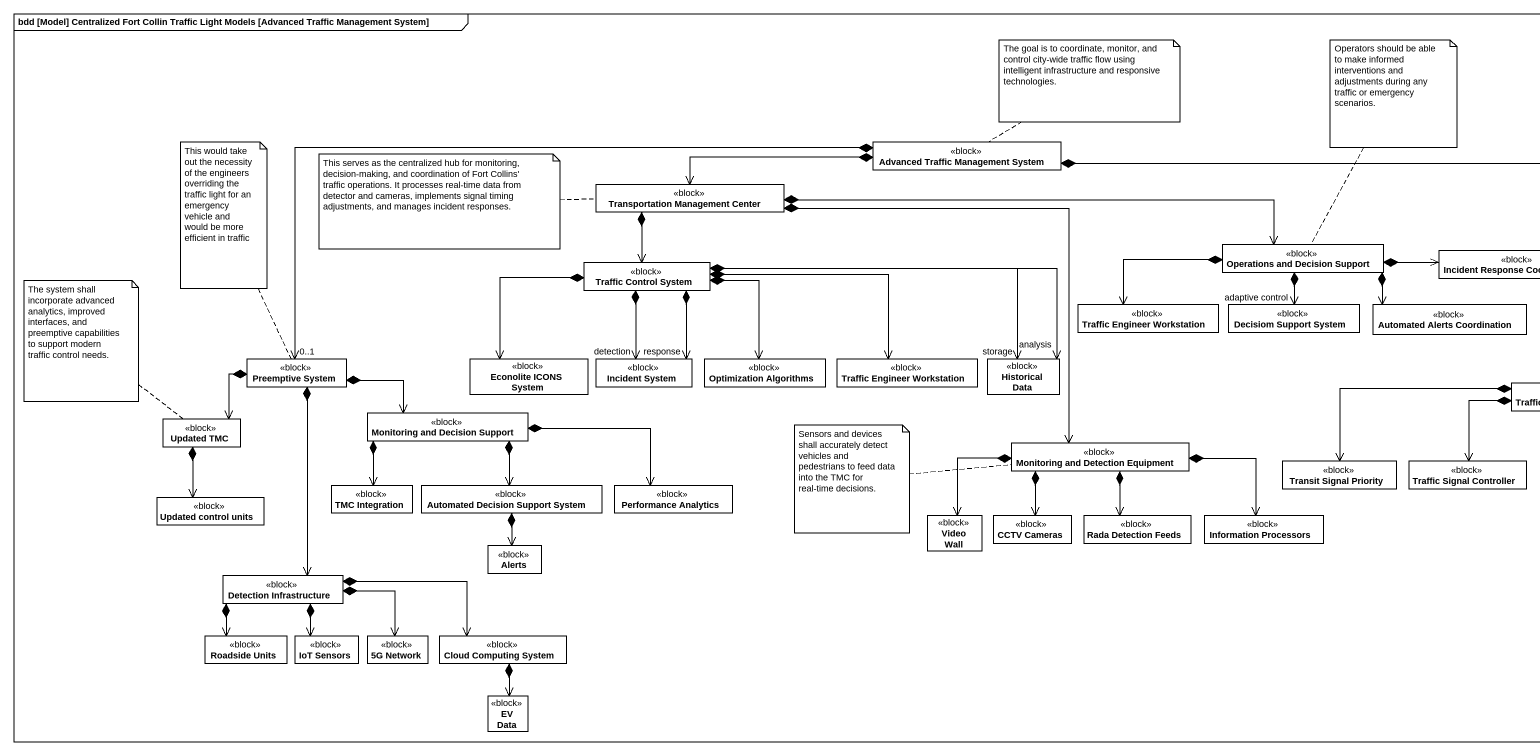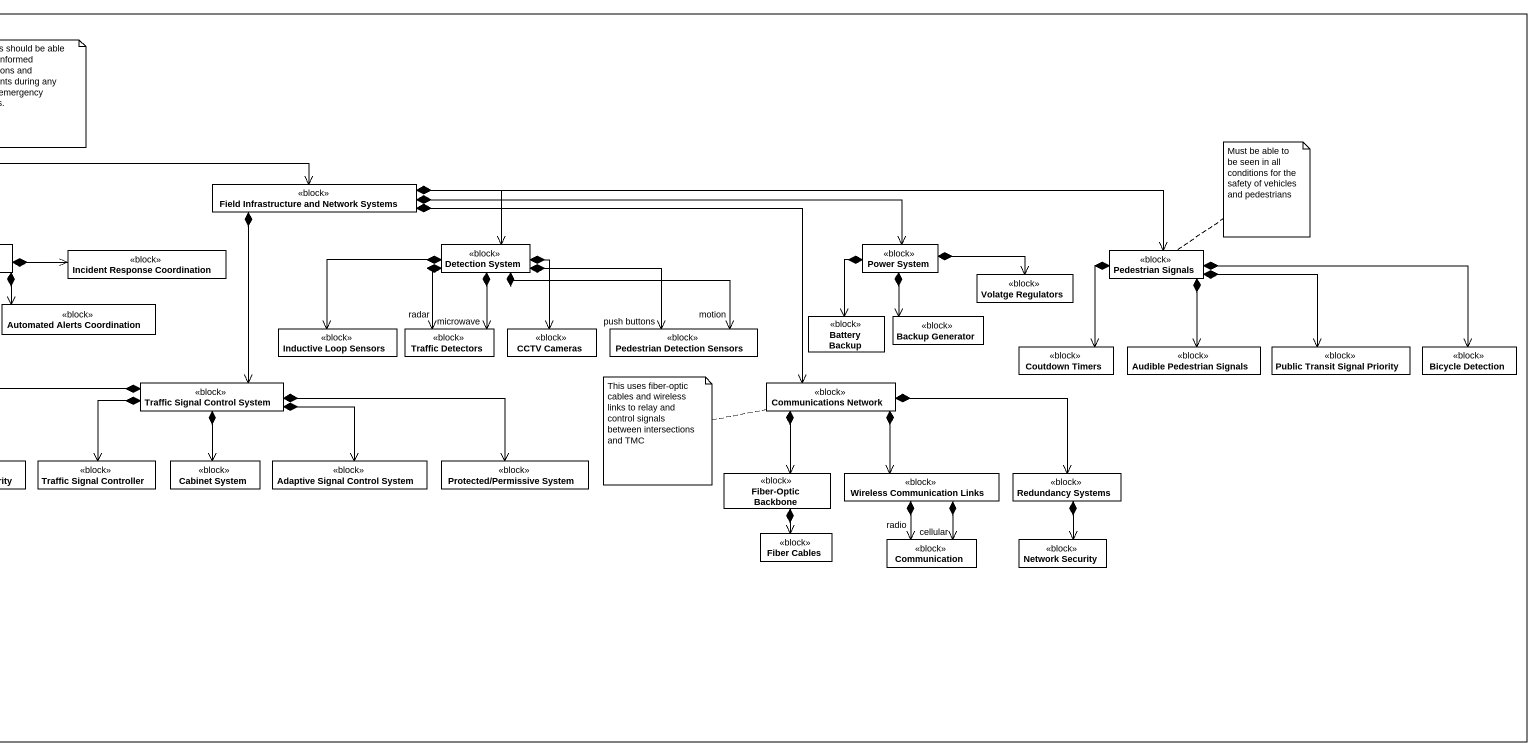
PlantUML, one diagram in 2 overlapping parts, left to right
@startuml
mainframe bdd [Model] Centralized Fort Collin Traffic Light Models [Advanced Traffic Management System]
hide circle
hide empty members
class "Advanced Traffic Management System" as Advanced_Traffic_Management <<block>>
class "Transportation Management Center" as Transportation_Management <<block>>
class "Field Infrastructure and Network Systems" as Field_Infrastructure_and <<block>>
class "Traffic Control System" as Traffic_Control_System <<block>>
class "Operations and Decision Support" as Operations_and_Decision <<block>>
class "Incident Response Coordination" as Incident_Response <<block>>
class "Detection System" as Detection_System <<block>>
class "Power System" as Power_System <<block>>
class "Pedestrian Signals" as Pedestrian_Signals <<block>>
class "Traffic Engineer Workstation" as Traffic_Engineer_Workstation <<block>>
class "Decisiom Support System" as Decisiom_Support_System <<block>>
class "Automated Alerts Coordination" as Automated_Alerts <<block>>
class "Volatge Regulators" as Volatge_Regulators <<block>>
class "Inductive Loop Sensors" as Inductive_Loop_Sensors <<block>>
class "Traffic Detectors" as Traffic_Detectors <<block>>
class "CCTV Cameras" as CCTV_Cameras <<block>>
class "Pedestrian Detection Sensors" as Pedestrian_Detection_Sensors <<block>>
class "Battery Backup" as Battery_Backup <<block>>
class "Backup Generator" as Backup_Generator <<block>>
class "Coutdown Timers" as Coutdown_Timers <<block>>
class "Audible Pedestrian Signals" as Audible_Pedestrian_Signals <<block>>
class "Public Transit Signal Priority" as Public_Transit_Signal <<block>>
class "Bicycle Detection" as Bicycle_Detection <<block>>
class "Preemptive System" as Preemptive_System <<block>>
class "Econolite ICONS System" as Econolite_ICONS_System <<block>>
class "Incident System" as Incident_System <<block>>
class "Optimization Algorithms" as Optimization_Algorithms <<block>>
class "Traffic Engineer Workstation" as Traffic_Engineer_Workstation_2 <<block>>
class "Historical Data" as Historical_Data <<block>>
class "Traffic Signal Control System" as Traffic_Signal_Control <<block>>
class "Communications Network" as Communications_Network <<block>>
class "Updated TMC" as Updated_TMC <<block>>
class "Monitoring and Decision Support" as Monitoring_and_Decision <<block>>
class "Monitoring and Detection Equipment" as Monitoring_and_Detection <<block>>
class "Transit Signal Priority" as Transit_Signal_Priority <<block>>
class "Traffic Signal Controller" as Traffic_Signal_Controller <<block>>
class "Cabinet System" as Cabinet_System <<block>>
class "Adaptive Signal Control System" as Adaptive_Signal_Control <<block>>
class "Protected/Permissive System" as Protected_Permissive_System <<block>>
class "Updated control units" as Updated_control_units <<block>>
class "TMC Integration" as TMC_Integration <<block>>
class "Automated Decision Support System" as Automated_Decision_Support <<block>>
class "Performance Analytics" as Performance_Analytics <<block>>
class "Fiber-Optic Backbone" as Fiber_Optic_Backbone <<block>>
class "Wireless Communication Links" as Wireless_Communication_Links <<block>>
class "Redundancy Systems" as Redundancy_Systems <<block>>
class "Video Wall" as Video_Wall <<block>>
class "CCTV Cameras" as CCTV_Cameras_2 <<block>>
class "Rada Detection Feeds" as Rada_Detection_Feeds <<block>>
class "Information Processors" as Information_Processors <<block>>
class "Fiber Cables" as Fiber_Cables <<block>>
class Communication <<block>>
class "Network Security" as Network_Security <<block>>
class "Detection Infrastructure" as Detection_Infrastructure <<block>>
class Alerts <<block>>
class "Roadside Units" as Roadside_Units <<block>>
class "IoT Sensors" as IoT_Sensors <<block>>
class "5G Network" as c5G_Network <<block>>
class "Cloud Computing System" as Cloud_Computing_System <<block>>
class "EV Data" as EV_Data <<block>>
Advanced_Traffic_Management *-left-> Transportation_Management
Advanced_Traffic_Management *-right-> Field_Infrastructure_and
Advanced_Traffic_Management *-left-> "0..1" Preemptive_System
Transportation_Management *--> Traffic_Control_System
Transportation_Management *-right-> Operations_and_Decision
Transportation_Management *--> Monitoring_and_Detection
Field_Infrastructure_and *-right-> Detection_System
Field_Infrastructure_and *-right-> Power_System
Field_Infrastructure_and *-right-> Pedestrian_Signals
Field_Infrastructure_and *--> Traffic_Signal_Control
Field_Infrastructure_and *-right-> Communications_Network
Traffic_Control_System *--> Econolite_ICONS_System
Traffic_Control_System *--> "detection" Incident_System
Traffic_Control_System *--> "response" Incident_System
Traffic_Control_System *--> Optimization_Algorithms
Traffic_Control_System *-right-> Traffic_Engineer_Workstation_2
Traffic_Control_System *-right-> "storage" Historical_Data
Traffic_Control_System *-right-> "analysis" Historical_Data
Operations_and_Decision *-right-> Incident_Response
Operations_and_Decision *-left-> Traffic_Engineer_Workstation
Operations_and_Decision *--> "adaptive control" Decisiom_Support_System
Operations_and_Decision *-right-> Automated_Alerts
Detection_System *-left-> Inductive_Loop_Sensors
Detection_System *--> "radar" Traffic_Detectors
Detection_System *--> "microwave" Traffic_Detectors
Detection_System *--> CCTV_Cameras
Detection_System *-right-> "motion" Pedestrian_Detection_Sensors
Detection_System *-right-> "push buttons" Pedestrian_Detection_Sensors
Power_System *-right-> Volatge_Regulators
Power_System *--> Battery_Backup
Power_System *--> Backup_Generator
Pedestrian_Signals *--> Coutdown_Timers
Pedestrian_Signals *--> Audible_Pedestrian_Signals
Pedestrian_Signals *-right-> Public_Transit_Signal
Pedestrian_Signals *-right-> Bicycle_Detection
Preemptive_System *--> Updated_TMC
Preemptive_System *-right-> Monitoring_and_Decision
Preemptive_System *--> Detection_Infrastructure
Traffic_Signal_Control *-left-> Transit_Signal_Priority
Traffic_Signal_Control *--> Traffic_Signal_Controller
Traffic_Signal_Control *--> Cabinet_System
Traffic_Signal_Control *-right-> Adaptive_Signal_Control
Traffic_Signal_Control *-right-> Protected_Permissive_System
Communications_Network *--> Fiber_Optic_Backbone
Communications_Network *--> Wireless_Communication_Links
Communications_Network *-right-> Redundancy_Systems
Updated_TMC *--> Updated_control_units
Monitoring_and_Decision *--> TMC_Integration
Monitoring_and_Decision *--> Automated_Decision_Support
Monitoring_and_Decision *-right-> Performance_Analytics
Monitoring_and_Detection *-left-> Video_Wall
Monitoring_and_Detection *--> CCTV_Cameras_2
Monitoring_and_Detection *--> Rada_Detection_Feeds
Monitoring_and_Detection *-right-> Information_Processors
Automated_Decision_Support *--> Alerts
Fiber_Optic_Backbone *--> Fiber_Cables
Wireless_Communication_Links *--> "radio" Communication
Wireless_Communication_Links *--> "cellular" Communication
Redundancy_Systems *--> Network_Security
Detection_Infrastructure *--> Roadside_Units
Detection_Infrastructure *--> IoT_Sensors
Detection_Infrastructure *-right-> c5G_Network
Detection_Infrastructure *-right-> Cloud_Computing_System
Cloud_Computing_System *--> EV_Data
note top of Advanced_Traffic_Management : The goal is to coordinate, monitor, and control city-wide traffic flow using intelligent infrastructure and responsive technologies.
note top of Operations_and_Decision : Operators should be able to make informed interventions and adjustments during any traffic or emergency scenarios.
note top of Preemptive_System : This would take out the necessity of the engineers overriding the traffic light for an emergency vehicle and would be more efficient in traffic
note left of Transportation_Management : This serves as the centralized hub for monitoring, decision-making, and coordination of Fort Collins' traffic operations. It processes real-time data from detector and cameras, implements signal timing adjustments, and manages incident responses.
note top of Pedestrian_Signals : Must be able to be seen in all conditions for the safety of vehicles and pedestrians
note top of Updated_TMC : The system shall incorporate advanced analytics, improved interfaces, and preemptive capabilities to support modern traffic control needs.
note left of Communications_Network : This uses fiber-optic cables and wireless links to relay and control signals between intersections and TMC
note left of Monitoring_and_Detection : Sensors and devices shall accurately detect vehicles and pedestrians to feed data into the TMC for real-time decisions.
@enduml
